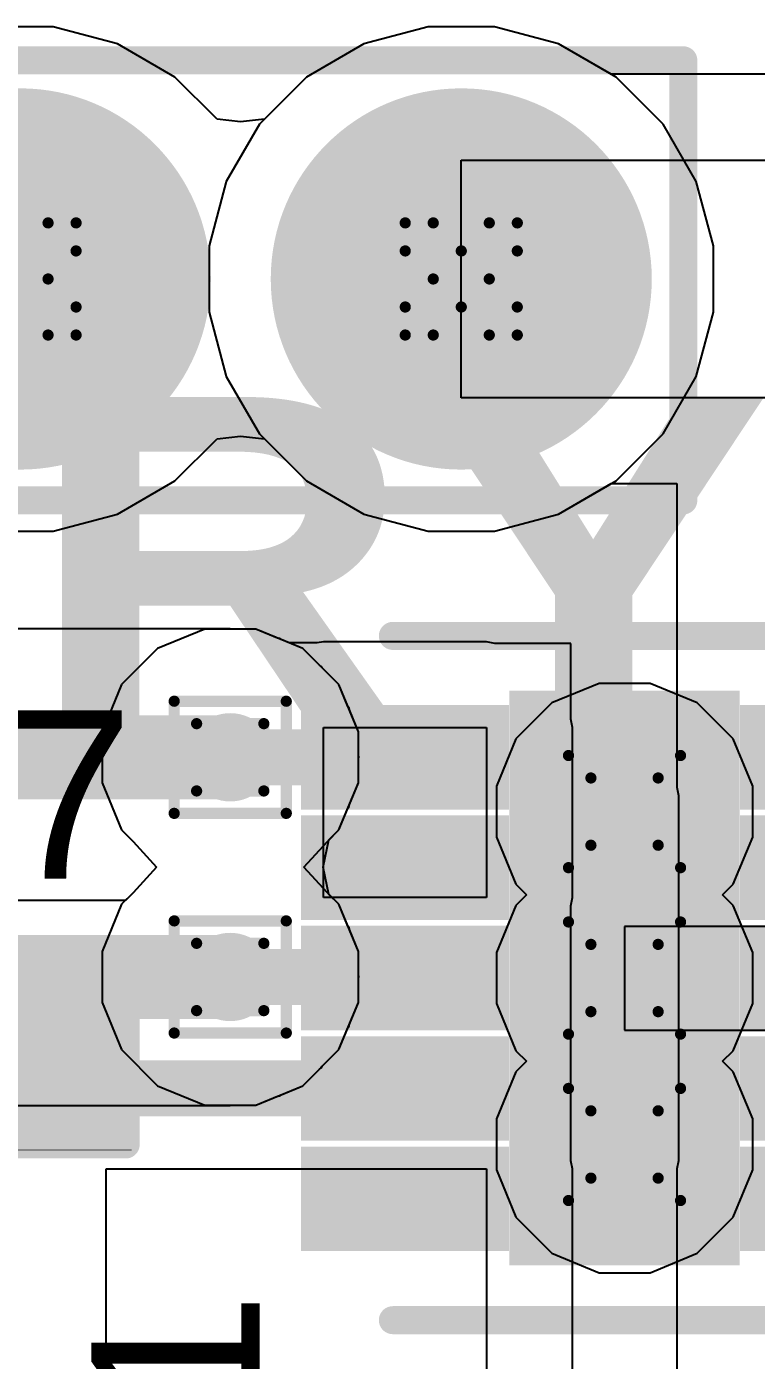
# Model space of a CAD drawing. Header units: inches. Extents: x -18 to 5357, y -8 to 5291.
# Drawn here: x 5.59 to 8.9, y 40.11 to 46.15 of the extents above; entities that cross this region are included whole.
import ezdxf

# ---------------------------------------------------------------- set-up
doc = ezdxf.new("R2010")
doc.units = ezdxf.units.IN
for name, color, linetype in [('Bottom Layer', 5, 'Continuous'), ('Bottom Solder', 6, 'Continuous'), ('Drill Drawing', 1, 'Continuous'), ('Ground', 16, 'Continuous'), ('Multi-Layer', 9, 'Continuous'), ('Pad Holes', 156, 'Continuous'), ('Power', 76, 'Continuous'), ('Top Layer', 1, 'Continuous'), ('Top Overlay', 2, 'Continuous'), ('Top Paste', 8, 'Continuous'), ('Top Solder', 216, 'Continuous'), ('Via Holes', 16, 'Continuous')]:
    doc.layers.add(name, color=color, linetype=linetype)
doc.styles.add('Arial', font='', dxfattribs={"height": 0.2})
doc.styles.add('Arial Black_Bold', font='', dxfattribs={"height": 0.2})
doc.styles.get('Arial').set_extended_font_data('Arial')
doc.styles.get('Arial Black_Bold').set_extended_font_data('Arial Black', bold=True)

# ---------------------------------------------------------------- blocks, each defined once
blk = doc.blocks.new('MF51B_103F3435_7')
at = {"layer": 'Bottom Layer'}
h = blk.add_hatch(color=5, dxfattribs=at)
edge = h.paths.add_edge_path()
edge.add_arc((-1, 0), 0.762, 0, 360)
h = blk.add_hatch(color=5, dxfattribs=at)
edge = h.paths.add_edge_path()
edge.add_arc((1, 0), 0.762, 0, 360)
at = {"layer": 'Bottom Solder'}
h = blk.add_hatch(color=6, dxfattribs=at)
edge = h.paths.add_edge_path()
edge.add_arc((-1, 0), 0.8636, 0, 360)
h = blk.add_hatch(color=6, dxfattribs=at)
edge = h.paths.add_edge_path()
edge.add_arc((1, 0), 0.8636, 0, 360)
at = {"layer": 'Ground'}
h = blk.add_hatch(color=16, dxfattribs=at)
edge = h.paths.add_edge_path()
edge.add_arc((-1, 0), 0.762, 0, 360)
h = blk.add_hatch(color=16, dxfattribs=at)
edge = h.paths.add_edge_path()
edge.add_arc((1, 0), 0.762, 0, 360)
at = {"layer": 'Multi-Layer'}
h = blk.add_hatch(color=9, dxfattribs=at)
edge = h.paths.add_edge_path()
edge.add_arc((-1, 0), 0.762, 0, 360)
h = blk.add_hatch(color=9, dxfattribs=at)
edge = h.paths.add_edge_path()
edge.add_arc((1, 0), 0.762, 0, 360)
at = {"layer": 'Pad Holes'}
h = blk.add_hatch(color=7, dxfattribs=at)
edge = h.paths.add_edge_path()
edge.add_arc((-1, 0), 0.45, 0, 360)
h = blk.add_hatch(color=7, dxfattribs=at)
edge = h.paths.add_edge_path()
edge.add_arc((1, 0), 0.45, 0, 360)
at = {"layer": 'Power'}
h = blk.add_hatch(color=76, dxfattribs=at)
edge = h.paths.add_edge_path()
edge.add_arc((-1, 0), 0.762, 0, 360)
h = blk.add_hatch(color=76, dxfattribs=at)
edge = h.paths.add_edge_path()
edge.add_arc((1, 0), 0.762, 0, 360)
at = {"layer": 'Top Layer'}
h = blk.add_hatch(color=1, dxfattribs=at)
edge = h.paths.add_edge_path()
edge.add_arc((-1, 0), 0.762, 0, 360)
h = blk.add_hatch(color=1, dxfattribs=at)
edge = h.paths.add_edge_path()
edge.add_arc((1, 0), 0.762, 0, 360)
at = {"layer": 'Top Solder'}
h = blk.add_hatch(color=216, dxfattribs=at)
edge = h.paths.add_edge_path()
edge.add_arc((-1, 0), 0.8636, 0, 360)
h = blk.add_hatch(color=216, dxfattribs=at)
edge = h.paths.add_edge_path()
edge.add_arc((1, 0), 0.8636, 0, 360)
at = {"layer": 'Top Overlay'}
for points in [[(-2.0193, -1.0033, 0.127, 0.127, 0), (-2.0193, 0.9906, 0.127, 0.127, 0)], [(-2.0193, 0.9906, 0.127, 0.127, 0), (2.0066, 0.9906, 0.127, 0.127, 0)], [(2.0066, -1.0033, 0.127, 0.127, 0), (2.0066, 0.9906, 0.127, 0.127, 0)], [(-2.0193, -1.0033, 0.127, 0.127, 0), (2.0066, -1.0033, 0.127, 0.127, 0)]]:
    blk.add_lwpolyline(points, format="xyseb", dxfattribs=at)
for points in [[(-2.0511, 0.9906, 0.0635, 0.0635, 1), (-1.9875, 0.9906, 0.0635, 0.0635, 1)], [(-2.0511, 0.9906, 0.0635, 0.0635, 1), (-1.9875, 0.9906, 0.0635, 0.0635, 1)], [(1.9748, 0.9906, 0.0635, 0.0635, 1), (2.0383, 0.9906, 0.0635, 0.0635, 1)], [(1.9748, 0.9906, 0.0635, 0.0635, 1), (2.0383, 0.9906, 0.0635, 0.0635, 1)], [(-2.0511, -1.0033, 0.0635, 0.0635, 1), (-1.9875, -1.0033, 0.0635, 0.0635, 1)], [(-2.0511, -1.0033, 0.0635, 0.0635, 1), (-1.9875, -1.0033, 0.0635, 0.0635, 1)], [(1.9748, -1.0033, 0.0635, 0.0635, 1), (2.0383, -1.0033, 0.0635, 0.0635, 1)], [(1.9748, -1.0033, 0.0635, 0.0635, 1), (2.0383, -1.0033, 0.0635, 0.0635, 1)]]:
    blk.add_lwpolyline(points, format="xyseb", close=True, dxfattribs=at)
blk = doc.blocks.new('10_WSON__3_2__22')
at = {"layer": 'Top Layer'}
for points in [[(-0.42, 1.2), (0.42, 1.2), (0.42, -1.2), (-0.42, -1.2)], [(-1.365, 1.135), (-0.625, 1.135), (-0.625, 0.865), (-1.365, 0.865)], [(0.625, 1.135), (1.365, 1.135), (1.365, 0.865), (0.625, 0.865)], [(-1.365, 0.635), (-0.625, 0.635), (-0.625, 0.365), (-1.365, 0.365)], [(0.625, 0.635), (1.365, 0.635), (1.365, 0.365), (0.625, 0.365)], [(-1.365, 0.135), (-0.625, 0.135), (-0.625, -0.135), (-1.365, -0.135)], [(0.625, 0.135), (1.365, 0.135), (1.365, -0.135), (0.625, -0.135)], [(-1.365, -0.365), (-0.625, -0.365), (-0.625, -0.635), (-1.365, -0.635)], [(0.625, -0.365), (1.365, -0.365), (1.365, -0.635), (0.625, -0.635)], [(-1.365, -0.865), (-0.625, -0.865), (-0.625, -1.135), (-1.365, -1.135)], [(0.625, -0.865), (1.365, -0.865), (1.365, -1.135), (0.625, -1.135)]]:
    blk.add_hatch(color=1, dxfattribs=at).paths.add_polyline_path(points)
at = {"layer": 'Top Paste'}
for points in [[(-0.42, 1.2), (0.42, 1.2), (0.42, -1.2), (-0.42, -1.2)], [(-1.365, 1.135), (-0.625, 1.135), (-0.625, 0.865), (-1.365, 0.865)], [(0.625, 1.135), (1.365, 1.135), (1.365, 0.865), (0.625, 0.865)], [(-1.365, 0.635), (-0.625, 0.635), (-0.625, 0.365), (-1.365, 0.365)], [(0.625, 0.635), (1.365, 0.635), (1.365, 0.365), (0.625, 0.365)], [(-1.365, 0.135), (-0.625, 0.135), (-0.625, -0.135), (-1.365, -0.135)], [(0.625, 0.135), (1.365, 0.135), (1.365, -0.135), (0.625, -0.135)], [(-1.365, -0.365), (-0.625, -0.365), (-0.625, -0.635), (-1.365, -0.635)], [(0.625, -0.365), (1.365, -0.365), (1.365, -0.635), (0.625, -0.635)], [(-1.365, -0.865), (-0.625, -0.865), (-0.625, -1.135), (-1.365, -1.135)], [(0.625, -0.865), (1.365, -0.865), (1.365, -1.135), (0.625, -1.135)]]:
    blk.add_hatch(color=8, dxfattribs=at).paths.add_polyline_path(points)
at = {"layer": 'Top Solder'}
for points in [[(-0.5216, 1.3016), (0.5216, 1.3016), (0.5216, -1.3016), (-0.5216, -1.3016)], [(-1.4666, 1.2366), (-0.5234, 1.2366), (-0.5234, 0.7634), (-1.4666, 0.7634)], [(0.5234, 1.2366), (1.4666, 1.2366), (1.4666, 0.7634), (0.5234, 0.7634)], [(-1.4666, 0.7366), (-0.5234, 0.7366), (-0.5234, 0.2634), (-1.4666, 0.2634)], [(0.5234, 0.7366), (1.4666, 0.7366), (1.4666, 0.2634), (0.5234, 0.2634)], [(-1.4666, 0.2366), (-0.5234, 0.2366), (-0.5234, -0.2366), (-1.4666, -0.2366)], [(0.5234, 0.2366), (1.4666, 0.2366), (1.4666, -0.2366), (0.5234, -0.2366)], [(-1.4666, -0.2634), (-0.5234, -0.2634), (-0.5234, -0.7366), (-1.4666, -0.7366)], [(0.5234, -0.2634), (1.4666, -0.2634), (1.4666, -0.7366), (0.5234, -0.7366)], [(-1.4666, -0.7634), (-0.5234, -0.7634), (-0.5234, -1.2366), (-1.4666, -1.2366)], [(0.5234, -0.7634), (1.4666, -0.7634), (1.4666, -1.2366), (0.5234, -1.2366)]]:
    blk.add_hatch(color=216, dxfattribs=at).paths.add_polyline_path(points)
at = {"layer": 'Top Overlay'}
for points in [[(1.05, 1.55, 0.127, 0.127, 0), (-1.05, 1.55, 0.127, 0.127, 0)], [(-1.6764, 1.1176, 0.127, 0.127, 0), (-1.6764, 0.8636, 0.127, 0.127, 0)], [(-1.5494, 0.9906, 0.127, 0.127, 0), (-1.6764, 1.1176, 0.127, 0.127, 0)], [(-1.5494, 0.9906, 0.127, 0.127, 0), (-1.6764, 0.8636, 0.127, 0.127, 0)], [(1.05, -1.55, 0.127, 0.127, 0), (-1.05, -1.55, 0.127, 0.127, 0)]]:
    blk.add_lwpolyline(points, format="xyseb", dxfattribs=at)
for points in [[(-1.0818, 1.55, 0.0635, 0.0635, 1), (-1.0183, 1.55, 0.0635, 0.0635, 1)], [(1.0183, 1.55, 0.0635, 0.0635, 1), (1.0818, 1.55, 0.0635, 0.0635, 1)], [(-1.7082, 1.1176, 0.0635, 0.0635, 1), (-1.6446, 1.1176, 0.0635, 0.0635, 1)], [(-1.7082, 1.1176, 0.0635, 0.0635, 1), (-1.6446, 1.1176, 0.0635, 0.0635, 1)], [(-1.5812, 0.9906, 0.0635, 0.0635, 1), (-1.5176, 0.9906, 0.0635, 0.0635, 1)], [(-1.5812, 0.9906, 0.0635, 0.0635, 1), (-1.5176, 0.9906, 0.0635, 0.0635, 1)], [(-1.7082, 0.8636, 0.0635, 0.0635, 1), (-1.6446, 0.8636, 0.0635, 0.0635, 1)], [(-1.7082, 0.8636, 0.0635, 0.0635, 1), (-1.6446, 0.8636, 0.0635, 0.0635, 1)], [(-1.0818, -1.55, 0.0635, 0.0635, 1), (-1.0183, -1.55, 0.0635, 0.0635, 1)], [(1.0183, -1.55, 0.0635, 0.0635, 1), (1.0818, -1.55, 0.0635, 0.0635, 1)]]:
    blk.add_lwpolyline(points, format="xyseb", close=True, dxfattribs=at)
blk = doc.blocks.new('R___0402_66')
at = {"layer": 'Top Layer'}
for points in [[(-0.6985, -0.3175), (-0.6985, 0.3175), (-0.2413, 0.3175), (-0.2413, -0.3175)], [(0.2413, -0.3175), (0.2413, 0.3175), (0.6985, 0.3175), (0.6985, -0.3175)]]:
    blk.add_hatch(color=1, dxfattribs=at).paths.add_polyline_path(points)
at = {"layer": 'Top Paste'}
for points in [[(-0.6985, -0.3175), (-0.6985, 0.3175), (-0.2413, 0.3175), (-0.2413, -0.3175)], [(0.2413, -0.3175), (0.2413, 0.3175), (0.6985, 0.3175), (0.6985, -0.3175)]]:
    blk.add_hatch(color=8, dxfattribs=at).paths.add_polyline_path(points)
at = {"layer": 'Top Solder'}
for points in [[(-0.7535, -0.3725), (-0.7535, 0.3725), (-0.1863, 0.3725), (-0.1863, -0.3725)], [(0.1863, -0.3725), (0.1863, 0.3725), (0.7535, 0.3725), (0.7535, -0.3725)]]:
    blk.add_hatch(color=216, dxfattribs=at).paths.add_polyline_path(points)
at = {"layer": 'Top Overlay'}
for points in [[(-0.7874, 0.4064, 0.127, 0.127, 0), (0.7874, 0.4064, 0.127, 0.127, 0)], [(-0.7874, -0.4064, 0.127, 0.127, 0), (-0.7874, 0.4064, 0.127, 0.127, 0)], [(0.7874, -0.4064, 0.127, 0.127, 0), (0.7874, 0.4064, 0.127, 0.127, 0)], [(-0.7874, -0.4064, 0.127, 0.127, 0), (0.7874, -0.4064, 0.127, 0.127, 0)], [(-0.8128, -0.4318, 0.00323, 0.00323, 0), (0.8128, -0.4318, 0.00323, 0.00323, 0)]]:
    blk.add_lwpolyline(points, format="xyseb", dxfattribs=at)
for points in [[(-0.8191, 0.4064, 0.0635, 0.0635, 1), (-0.7556, 0.4064, 0.0635, 0.0635, 1)], [(-0.8191, 0.4064, 0.0635, 0.0635, 1), (-0.7556, 0.4064, 0.0635, 0.0635, 1)], [(0.7557, 0.4064, 0.0635, 0.0635, 1), (0.8192, 0.4064, 0.0635, 0.0635, 1)], [(0.7557, 0.4064, 0.0635, 0.0635, 1), (0.8192, 0.4064, 0.0635, 0.0635, 1)], [(-0.8191, -0.4064, 0.0635, 0.0635, 1), (-0.7556, -0.4064, 0.0635, 0.0635, 1)], [(-0.8191, -0.4064, 0.0635, 0.0635, 1), (-0.7556, -0.4064, 0.0635, 0.0635, 1)], [(0.7557, -0.4064, 0.0635, 0.0635, 1), (0.8192, -0.4064, 0.0635, 0.0635, 1)], [(0.7557, -0.4064, 0.0635, 0.0635, 1), (0.8192, -0.4064, 0.0635, 0.0635, 1)], [(-0.8136, -0.4318, 0.00161, 0.00161, 1), (-0.812, -0.4318, 0.00161, 0.00161, 1)], [(0.812, -0.4318, 0.00161, 0.00161, 1), (0.8136, -0.4318, 0.00161, 0.00161, 1)]]:
    blk.add_lwpolyline(points, format="xyseb", close=True, dxfattribs=at)

msp = doc.modelspace()

# ---------------------------------------------------------------- hatches: boundary and pattern name
at = {"layer": 'Bottom Layer'}
h = msp.add_hatch(color=5, dxfattribs=at)
edge = h.paths.add_edge_path()
edge.add_arc((6.5157, 42.8424), 0.2, 0, 360)
h = msp.add_hatch(color=5, dxfattribs=at)
edge = h.paths.add_edge_path()
edge.add_arc((8.3031, 42.5964), 0.2, 0, 360)
h = msp.add_hatch(color=5, dxfattribs=at)
edge = h.paths.add_edge_path()
edge.add_arc((6.5157, 41.8472), 0.2, 0, 360)
h = msp.add_hatch(color=5, dxfattribs=at)
edge = h.paths.add_edge_path()
edge.add_arc((8.3031, 41.8424), 0.2, 0, 360)
h = msp.add_hatch(color=5, dxfattribs=at)
edge = h.paths.add_edge_path()
edge.add_arc((8.3031, 41.0884), 0.2, 0, 360)
at = {"layer": 'Ground'}
h = msp.add_hatch(color=16, dxfattribs=at)
edge = h.paths.add_edge_path()
edge.add_arc((6.5157, 42.8424), 0.2, 0, 360)
h = msp.add_hatch(color=16, dxfattribs=at)
edge = h.paths.add_edge_path()
edge.add_arc((8.3031, 42.5964), 0.2, 0, 360)
h = msp.add_hatch(color=16, dxfattribs=at)
edge = h.paths.add_edge_path()
edge.add_arc((6.5157, 41.8472), 0.2, 0, 360)
h = msp.add_hatch(color=16, dxfattribs=at)
edge = h.paths.add_edge_path()
edge.add_arc((8.3031, 41.8424), 0.2, 0, 360)
h = msp.add_hatch(color=16, dxfattribs=at)
edge = h.paths.add_edge_path()
edge.add_arc((8.3031, 41.0884), 0.2, 0, 360)
at = {"layer": 'Power'}
h = msp.add_hatch(color=76, dxfattribs=at)
edge = h.paths.add_edge_path()
edge.add_arc((6.5157, 42.8424), 0.2, 0, 360)
h = msp.add_hatch(color=76, dxfattribs=at)
edge = h.paths.add_edge_path()
edge.add_arc((8.3031, 42.5964), 0.2, 0, 360)
h = msp.add_hatch(color=76, dxfattribs=at)
edge = h.paths.add_edge_path()
edge.add_arc((6.5157, 41.8472), 0.2, 0, 360)
h = msp.add_hatch(color=76, dxfattribs=at)
edge = h.paths.add_edge_path()
edge.add_arc((8.3031, 41.8424), 0.2, 0, 360)
h = msp.add_hatch(color=76, dxfattribs=at)
edge = h.paths.add_edge_path()
edge.add_arc((8.3031, 41.0884), 0.2, 0, 360)
at = {"layer": 'Top Layer'}
h = msp.add_hatch(color=1, dxfattribs=at)
edge = h.paths.add_edge_path()
edge.add_arc((6.5157, 42.8424), 0.2, 0, 360)
h = msp.add_hatch(color=1, dxfattribs=at)
edge = h.paths.add_edge_path()
edge.add_arc((8.3031, 42.5964), 0.2, 0, 360)
h = msp.add_hatch(color=1, dxfattribs=at)
edge = h.paths.add_edge_path()
edge.add_arc((6.5157, 41.8472), 0.2, 0, 360)
h = msp.add_hatch(color=1, dxfattribs=at)
edge = h.paths.add_edge_path()
edge.add_arc((8.3031, 41.8424), 0.2, 0, 360)
h = msp.add_hatch(color=1, dxfattribs=at)
edge = h.paths.add_edge_path()
edge.add_arc((8.3031, 41.0884), 0.2, 0, 360)
at = {"layer": 'Via Holes'}
h = msp.add_hatch(color=7, dxfattribs=at)
edge = h.paths.add_edge_path()
edge.add_arc((6.5157, 42.8424), 0.1, 0, 360)
h = msp.add_hatch(color=7, dxfattribs=at)
edge = h.paths.add_edge_path()
edge.add_arc((8.3031, 42.5964), 0.1, 0, 360)
h = msp.add_hatch(color=7, dxfattribs=at)
edge = h.paths.add_edge_path()
edge.add_arc((6.5157, 41.8472), 0.1, 0, 360)
h = msp.add_hatch(color=7, dxfattribs=at)
edge = h.paths.add_edge_path()
edge.add_arc((8.3031, 41.8424), 0.1, 0, 360)
h = msp.add_hatch(color=7, dxfattribs=at)
edge = h.paths.add_edge_path()
edge.add_arc((8.3031, 41.0884), 0.1, 0, 360)

# ---------------------------------------------------------------- linework, layer by layer
at = {"layer": 'Bottom Layer'}
for p, q in [((7.4126, 46.1524), (7.1219, 46.0745)), ((7.7135, 46.1524), (7.4126, 46.1524)), ((8.0042, 46.0745), (7.7135, 46.1524)), ((7.1219, 46.0745), (6.8612, 45.924)), ((8.2649, 45.924), (8.0042, 46.0745)), ((6.8612, 45.924), (6.6484, 45.7112)), ((8.4777, 45.7112), (8.2649, 45.924)), ((6.6484, 45.7112), (6.4979, 45.4506)), ((8.6281, 45.4506), (8.4777, 45.7112)), ((6.4979, 45.4506), (6.42, 45.1599)), ((8.706, 45.1599), (8.6281, 45.4506)), ((6.42, 45.1599), (6.42, 44.8589)), ((8.706, 44.8589), (8.706, 45.1599)), ((6.42, 44.8589), (6.4979, 44.5682)), ((8.6281, 44.5682), (8.706, 44.8589)), ((6.4979, 44.5682), (6.6484, 44.3076)), ((8.4777, 44.3076), (8.6281, 44.5682)), ((6.6484, 44.3076), (6.8612, 44.0948)), ((8.2649, 44.0948), (8.4777, 44.3076)), ((6.8612, 44.0948), (7.1219, 43.9443)), ((8.0042, 43.9443), (8.2649, 44.0948)), ((7.1219, 43.9443), (7.4126, 43.8664)), ((7.7135, 43.8664), (8.0042, 43.9443)), ((7.4126, 43.8664), (7.7135, 43.8664)), ((6.5157, 43.4251), (1.4639, 43.4251)), ((6.5242, 43.4234), (6.5157, 43.4251)), ((6.6313, 43.4234), (6.5242, 43.4234)), ((6.7302, 43.3824), (6.6313, 43.4234)), ((6.7387, 43.3807), (6.7302, 43.3824)), ((6.7459, 43.3759), (6.7387, 43.3807)), ((6.8448, 43.3349), (6.7459, 43.3759)), ((6.9205, 43.2592), (6.8448, 43.3349)), ((6.9277, 43.2544), (6.9205, 43.2592)), ((6.9326, 43.2472), (6.9277, 43.2544)), ((7.0083, 43.1715), (6.9326, 43.2472)), ((7.0492, 43.0726), (7.0083, 43.1715)), ((7.0541, 43.0654), (7.0492, 43.0726)), ((7.0557, 43.0568), (7.0541, 43.0654)), ((7.0967, 42.958), (7.0557, 43.0568)), ((7.0967, 42.8509), (7.0967, 42.958)), ((7.0984, 42.8424), (7.0967, 42.8509)), ((7.0967, 42.8339), (7.0984, 42.8424)), ((7.0967, 42.7268), (7.0967, 42.8339)), ((7.0557, 42.6279), (7.0967, 42.7268)), ((7.0083, 42.5133), (7.0492, 42.6122)), ((7.0492, 42.6122), (7.0541, 42.6194)), ((7.0541, 42.6194), (7.0557, 42.6279)), ((6.9634, 42.4684), (7.0083, 42.5133)), ((6.9365, 42.3448), (6.9634, 42.4684)), ((6.9634, 42.2212), (6.9365, 42.3448)), ((7.0083, 42.1763), (6.9634, 42.2212)), ((7.0492, 42.0774), (7.0083, 42.1763)), ((7.0541, 42.0702), (7.0492, 42.0774)), ((7.0557, 42.0616), (7.0541, 42.0702)), ((7.0967, 41.9628), (7.0557, 42.0616)), ((7.0967, 41.8557), (7.0967, 41.9628)), ((7.0984, 41.8472), (7.0967, 41.8557)), ((7.0967, 41.8387), (7.0984, 41.8472)), ((7.0967, 41.7316), (7.0967, 41.8387)), ((7.0557, 41.6327), (7.0967, 41.7316)), ((7.0541, 41.6242), (7.0557, 41.6327)), ((7.0083, 41.5181), (7.0492, 41.617)), ((7.0492, 41.617), (7.0541, 41.6242)), ((6.9326, 41.4424), (7.0083, 41.5181)), ((6.8448, 41.3546), (6.9205, 41.4303)), ((6.9205, 41.4303), (6.9277, 41.4352)), ((6.9277, 41.4352), (6.9326, 41.4424)), ((6.7459, 41.3137), (6.8448, 41.3546)), ((6.5157, 41.2645), (6.5242, 41.2662)), ((6.5242, 41.2662), (6.6313, 41.2662)), ((6.6313, 41.2662), (6.7302, 41.3071)), ((6.7302, 41.3071), (6.7387, 41.3088)), ((6.7387, 41.3088), (6.7459, 41.3137)), ((0.6036, 41.2645), (6.5157, 41.2645))]:
    msp.add_line(p, q, dxfattribs=at)
for points in [[(1.3374, 42.8424, 0.381, 0.381, 0), (6.5157, 42.8424, 0.381, 0.381, 0)], [(0.6036, 41.8472, 0.381, 0.381, 0), (6.5157, 41.8472, 0.381, 0.381, 0)]]:
    msp.add_lwpolyline(points, format="xyseb", dxfattribs=at)
for points in [[(6.4205, 42.8424, 0.1905, 0.1905, 1), (6.611, 42.8424, 0.1905, 0.1905, 1)], [(6.4205, 41.8472, 0.1905, 0.1905, 1), (6.611, 41.8472, 0.1905, 0.1905, 1)]]:
    msp.add_lwpolyline(points, format="xyseb", close=True, dxfattribs=at)
at = {"layer": 'Drill Drawing'}
for points in [[(5.563, 45.1364, 0.0508, 0.0508, 0), (5.69, 45.2634, 0.0508, 0.0508, 0)], [(5.69, 45.2634, 0.0508, 0.0508, 0), (5.817, 45.2634, 0.0508, 0.0508, 0)], [(5.817, 45.1364, 0.0508, 0.0508, 0), (5.817, 45.2634, 0.0508, 0.0508, 0)], [(7.309, 45.1364, 0.0508, 0.0508, 0), (7.309, 45.2634, 0.0508, 0.0508, 0)], [(7.309, 45.2634, 0.0508, 0.0508, 0), (7.436, 45.2634, 0.0508, 0.0508, 0)], [(7.436, 45.2634, 0.0508, 0.0508, 0), (7.563, 45.1364, 0.0508, 0.0508, 0)], [(7.563, 45.1364, 0.0508, 0.0508, 0), (7.69, 45.2634, 0.0508, 0.0508, 0)], [(7.69, 45.2634, 0.0508, 0.0508, 0), (7.817, 45.2634, 0.0508, 0.0508, 0)], [(7.817, 45.1364, 0.0508, 0.0508, 0), (7.817, 45.2634, 0.0508, 0.0508, 0)], [(5.69, 45.0094, 0.0508, 0.0508, 0), (5.817, 45.1364, 0.0508, 0.0508, 0)], [(7.309, 45.1364, 0.0508, 0.0508, 0), (7.436, 45.0094, 0.0508, 0.0508, 0)], [(7.69, 45.0094, 0.0508, 0.0508, 0), (7.817, 45.1364, 0.0508, 0.0508, 0)], [(5.69, 45.0094, 0.0508, 0.0508, 0), (5.817, 44.8824, 0.0508, 0.0508, 0)], [(7.309, 44.8824, 0.0508, 0.0508, 0), (7.436, 45.0094, 0.0508, 0.0508, 0)], [(7.69, 45.0094, 0.0508, 0.0508, 0), (7.817, 44.8824, 0.0508, 0.0508, 0)], [(5.563, 44.8824, 0.0508, 0.0508, 0), (5.69, 44.7554, 0.0508, 0.0508, 0)], [(5.817, 44.7554, 0.0508, 0.0508, 0), (5.817, 44.8824, 0.0508, 0.0508, 0)], [(7.309, 44.7554, 0.0508, 0.0508, 0), (7.309, 44.8824, 0.0508, 0.0508, 0)], [(7.436, 44.7554, 0.0508, 0.0508, 0), (7.563, 44.8824, 0.0508, 0.0508, 0)], [(7.563, 44.8824, 0.0508, 0.0508, 0), (7.69, 44.7554, 0.0508, 0.0508, 0)], [(7.817, 44.7554, 0.0508, 0.0508, 0), (7.817, 44.8824, 0.0508, 0.0508, 0)], [(5.69, 44.7554, 0.0508, 0.0508, 0), (5.817, 44.7554, 0.0508, 0.0508, 0)], [(7.309, 44.7554, 0.0508, 0.0508, 0), (7.436, 44.7554, 0.0508, 0.0508, 0)], [(7.69, 44.7554, 0.0508, 0.0508, 0), (7.817, 44.7554, 0.0508, 0.0508, 0)], [(6.2617, 43.0964, 0.0508, 0.0508, 0), (6.7697, 43.0964, 0.0508, 0.0508, 0)], [(6.2617, 42.5884, 0.0508, 0.0508, 0), (6.2617, 43.0964, 0.0508, 0.0508, 0)], [(6.7697, 42.5884, 0.0508, 0.0508, 0), (6.7697, 43.0964, 0.0508, 0.0508, 0)], [(6.3633, 42.9948, 0.0508, 0.0508, 0), (6.6681, 42.9948, 0.0508, 0.0508, 0)], [(6.3633, 42.69, 0.0508, 0.0508, 0), (6.3633, 42.9948, 0.0508, 0.0508, 0)], [(6.6681, 42.69, 0.0508, 0.0508, 0), (6.6681, 42.9948, 0.0508, 0.0508, 0)], [(8.0491, 42.8504, 0.0508, 0.0508, 0), (8.5571, 42.8504, 0.0508, 0.0508, 0)], [(8.0491, 42.3424, 0.0508, 0.0508, 0), (8.0491, 42.8504, 0.0508, 0.0508, 0)], [(8.5571, 42.3424, 0.0508, 0.0508, 0), (8.5571, 42.8504, 0.0508, 0.0508, 0)], [(8.1507, 42.7488, 0.0508, 0.0508, 0), (8.4555, 42.7488, 0.0508, 0.0508, 0)], [(8.1507, 42.444, 0.0508, 0.0508, 0), (8.1507, 42.7488, 0.0508, 0.0508, 0)], [(8.4555, 42.444, 0.0508, 0.0508, 0), (8.4555, 42.7488, 0.0508, 0.0508, 0)], [(6.3633, 42.69, 0.0508, 0.0508, 0), (6.6681, 42.69, 0.0508, 0.0508, 0)], [(6.2617, 42.5884, 0.0508, 0.0508, 0), (6.7697, 42.5884, 0.0508, 0.0508, 0)], [(8.1507, 42.444, 0.0508, 0.0508, 0), (8.4555, 42.444, 0.0508, 0.0508, 0)], [(8.0491, 42.3424, 0.0508, 0.0508, 0), (8.5571, 42.3424, 0.0508, 0.0508, 0)], [(6.2617, 42.1012, 0.0508, 0.0508, 0), (6.7697, 42.1012, 0.0508, 0.0508, 0)], [(6.2617, 41.5932, 0.0508, 0.0508, 0), (6.2617, 42.1012, 0.0508, 0.0508, 0)], [(6.7697, 41.5932, 0.0508, 0.0508, 0), (6.7697, 42.1012, 0.0508, 0.0508, 0)], [(8.0491, 42.0964, 0.0508, 0.0508, 0), (8.5571, 42.0964, 0.0508, 0.0508, 0)], [(8.0491, 41.5884, 0.0508, 0.0508, 0), (8.0491, 42.0964, 0.0508, 0.0508, 0)], [(8.5571, 41.5884, 0.0508, 0.0508, 0), (8.5571, 42.0964, 0.0508, 0.0508, 0)], [(6.3633, 41.9996, 0.0508, 0.0508, 0), (6.6681, 41.9996, 0.0508, 0.0508, 0)], [(6.3633, 41.6948, 0.0508, 0.0508, 0), (6.3633, 41.9996, 0.0508, 0.0508, 0)], [(6.6681, 41.6948, 0.0508, 0.0508, 0), (6.6681, 41.9996, 0.0508, 0.0508, 0)], [(8.1507, 41.9948, 0.0508, 0.0508, 0), (8.4555, 41.9948, 0.0508, 0.0508, 0)], [(8.1507, 41.69, 0.0508, 0.0508, 0), (8.1507, 41.9948, 0.0508, 0.0508, 0)], [(8.4555, 41.69, 0.0508, 0.0508, 0), (8.4555, 41.9948, 0.0508, 0.0508, 0)], [(6.3633, 41.6948, 0.0508, 0.0508, 0), (6.6681, 41.6948, 0.0508, 0.0508, 0)], [(8.1507, 41.69, 0.0508, 0.0508, 0), (8.4555, 41.69, 0.0508, 0.0508, 0)], [(6.2617, 41.5932, 0.0508, 0.0508, 0), (6.7697, 41.5932, 0.0508, 0.0508, 0)], [(8.0491, 41.5884, 0.0508, 0.0508, 0), (8.5571, 41.5884, 0.0508, 0.0508, 0)], [(8.0491, 41.3424, 0.0508, 0.0508, 0), (8.5571, 41.3424, 0.0508, 0.0508, 0)], [(8.0491, 40.8344, 0.0508, 0.0508, 0), (8.0491, 41.3424, 0.0508, 0.0508, 0)], [(8.5571, 40.8344, 0.0508, 0.0508, 0), (8.5571, 41.3424, 0.0508, 0.0508, 0)], [(8.1507, 41.2408, 0.0508, 0.0508, 0), (8.4555, 41.2408, 0.0508, 0.0508, 0)], [(8.1507, 40.936, 0.0508, 0.0508, 0), (8.1507, 41.2408, 0.0508, 0.0508, 0)], [(8.4555, 40.936, 0.0508, 0.0508, 0), (8.4555, 41.2408, 0.0508, 0.0508, 0)], [(8.1507, 40.936, 0.0508, 0.0508, 0), (8.4555, 40.936, 0.0508, 0.0508, 0)], [(8.0491, 40.8344, 0.0508, 0.0508, 0), (8.5571, 40.8344, 0.0508, 0.0508, 0)]]:
    msp.add_lwpolyline(points, format="xyseb", dxfattribs=at)
for points in [[(5.6773, 45.2634, 0.0254, 0.0254, 1), (5.7027, 45.2634, 0.0254, 0.0254, 1)], [(5.6773, 45.2634, 0.0254, 0.0254, 1), (5.7027, 45.2634, 0.0254, 0.0254, 1)], [(5.8043, 45.2634, 0.0254, 0.0254, 1), (5.8297, 45.2634, 0.0254, 0.0254, 1)], [(5.8043, 45.2634, 0.0254, 0.0254, 1), (5.8297, 45.2634, 0.0254, 0.0254, 1)], [(7.2963, 45.2634, 0.0254, 0.0254, 1), (7.3217, 45.2634, 0.0254, 0.0254, 1)], [(7.2963, 45.2634, 0.0254, 0.0254, 1), (7.3217, 45.2634, 0.0254, 0.0254, 1)], [(7.4233, 45.2634, 0.0254, 0.0254, 1), (7.4487, 45.2634, 0.0254, 0.0254, 1)], [(7.4233, 45.2634, 0.0254, 0.0254, 1), (7.4487, 45.2634, 0.0254, 0.0254, 1)], [(7.6773, 45.2634, 0.0254, 0.0254, 1), (7.7027, 45.2634, 0.0254, 0.0254, 1)], [(7.6773, 45.2634, 0.0254, 0.0254, 1), (7.7027, 45.2634, 0.0254, 0.0254, 1)], [(7.8043, 45.2634, 0.0254, 0.0254, 1), (7.8297, 45.2634, 0.0254, 0.0254, 1)], [(7.8043, 45.2634, 0.0254, 0.0254, 1), (7.8297, 45.2634, 0.0254, 0.0254, 1)], [(5.8043, 45.1364, 0.0254, 0.0254, 1), (5.8297, 45.1364, 0.0254, 0.0254, 1)], [(5.8043, 45.1364, 0.0254, 0.0254, 1), (5.8297, 45.1364, 0.0254, 0.0254, 1)], [(7.2963, 45.1364, 0.0254, 0.0254, 1), (7.3217, 45.1364, 0.0254, 0.0254, 1)], [(7.2963, 45.1364, 0.0254, 0.0254, 1), (7.3217, 45.1364, 0.0254, 0.0254, 1)], [(7.5503, 45.1364, 0.0254, 0.0254, 1), (7.5757, 45.1364, 0.0254, 0.0254, 1)], [(7.5503, 45.1364, 0.0254, 0.0254, 1), (7.5757, 45.1364, 0.0254, 0.0254, 1)], [(7.8043, 45.1364, 0.0254, 0.0254, 1), (7.8297, 45.1364, 0.0254, 0.0254, 1)], [(7.8043, 45.1364, 0.0254, 0.0254, 1), (7.8297, 45.1364, 0.0254, 0.0254, 1)], [(5.6773, 45.0094, 0.0254, 0.0254, 1), (5.7027, 45.0094, 0.0254, 0.0254, 1)], [(5.6773, 45.0094, 0.0254, 0.0254, 1), (5.7027, 45.0094, 0.0254, 0.0254, 1)], [(7.4233, 45.0094, 0.0254, 0.0254, 1), (7.4487, 45.0094, 0.0254, 0.0254, 1)], [(7.4233, 45.0094, 0.0254, 0.0254, 1), (7.4487, 45.0094, 0.0254, 0.0254, 1)], [(7.6773, 45.0094, 0.0254, 0.0254, 1), (7.7027, 45.0094, 0.0254, 0.0254, 1)], [(7.6773, 45.0094, 0.0254, 0.0254, 1), (7.7027, 45.0094, 0.0254, 0.0254, 1)], [(5.8043, 44.8824, 0.0254, 0.0254, 1), (5.8297, 44.8824, 0.0254, 0.0254, 1)], [(5.8043, 44.8824, 0.0254, 0.0254, 1), (5.8297, 44.8824, 0.0254, 0.0254, 1)], [(7.2963, 44.8824, 0.0254, 0.0254, 1), (7.3217, 44.8824, 0.0254, 0.0254, 1)], [(7.2963, 44.8824, 0.0254, 0.0254, 1), (7.3217, 44.8824, 0.0254, 0.0254, 1)], [(7.5503, 44.8824, 0.0254, 0.0254, 1), (7.5757, 44.8824, 0.0254, 0.0254, 1)], [(7.5503, 44.8824, 0.0254, 0.0254, 1), (7.5757, 44.8824, 0.0254, 0.0254, 1)], [(7.8043, 44.8824, 0.0254, 0.0254, 1), (7.8297, 44.8824, 0.0254, 0.0254, 1)], [(7.8043, 44.8824, 0.0254, 0.0254, 1), (7.8297, 44.8824, 0.0254, 0.0254, 1)], [(5.6773, 44.7554, 0.0254, 0.0254, 1), (5.7027, 44.7554, 0.0254, 0.0254, 1)], [(5.6773, 44.7554, 0.0254, 0.0254, 1), (5.7027, 44.7554, 0.0254, 0.0254, 1)], [(5.8043, 44.7554, 0.0254, 0.0254, 1), (5.8297, 44.7554, 0.0254, 0.0254, 1)], [(5.8043, 44.7554, 0.0254, 0.0254, 1), (5.8297, 44.7554, 0.0254, 0.0254, 1)], [(7.2963, 44.7554, 0.0254, 0.0254, 1), (7.3217, 44.7554, 0.0254, 0.0254, 1)], [(7.2963, 44.7554, 0.0254, 0.0254, 1), (7.3217, 44.7554, 0.0254, 0.0254, 1)], [(7.4233, 44.7554, 0.0254, 0.0254, 1), (7.4487, 44.7554, 0.0254, 0.0254, 1)], [(7.4233, 44.7554, 0.0254, 0.0254, 1), (7.4487, 44.7554, 0.0254, 0.0254, 1)], [(7.6773, 44.7554, 0.0254, 0.0254, 1), (7.7027, 44.7554, 0.0254, 0.0254, 1)], [(7.6773, 44.7554, 0.0254, 0.0254, 1), (7.7027, 44.7554, 0.0254, 0.0254, 1)], [(7.8043, 44.7554, 0.0254, 0.0254, 1), (7.8297, 44.7554, 0.0254, 0.0254, 1)], [(7.8043, 44.7554, 0.0254, 0.0254, 1), (7.8297, 44.7554, 0.0254, 0.0254, 1)], [(6.249, 43.0964, 0.0254, 0.0254, 1), (6.2744, 43.0964, 0.0254, 0.0254, 1)], [(6.249, 43.0964, 0.0254, 0.0254, 1), (6.2744, 43.0964, 0.0254, 0.0254, 1)], [(6.757, 43.0964, 0.0254, 0.0254, 1), (6.7824, 43.0964, 0.0254, 0.0254, 1)], [(6.757, 43.0964, 0.0254, 0.0254, 1), (6.7824, 43.0964, 0.0254, 0.0254, 1)], [(6.3506, 42.9948, 0.0254, 0.0254, 1), (6.376, 42.9948, 0.0254, 0.0254, 1)], [(6.3506, 42.9948, 0.0254, 0.0254, 1), (6.376, 42.9948, 0.0254, 0.0254, 1)], [(6.6554, 42.9948, 0.0254, 0.0254, 1), (6.6808, 42.9948, 0.0254, 0.0254, 1)], [(6.6554, 42.9948, 0.0254, 0.0254, 1), (6.6808, 42.9948, 0.0254, 0.0254, 1)], [(8.0364, 42.8504, 0.0254, 0.0254, 1), (8.0618, 42.8504, 0.0254, 0.0254, 1)], [(8.0364, 42.8504, 0.0254, 0.0254, 1), (8.0618, 42.8504, 0.0254, 0.0254, 1)], [(8.5444, 42.8504, 0.0254, 0.0254, 1), (8.5698, 42.8504, 0.0254, 0.0254, 1)], [(8.5444, 42.8504, 0.0254, 0.0254, 1), (8.5698, 42.8504, 0.0254, 0.0254, 1)], [(8.138, 42.7488, 0.0254, 0.0254, 1), (8.1634, 42.7488, 0.0254, 0.0254, 1)], [(8.138, 42.7488, 0.0254, 0.0254, 1), (8.1634, 42.7488, 0.0254, 0.0254, 1)], [(8.4428, 42.7488, 0.0254, 0.0254, 1), (8.4682, 42.7488, 0.0254, 0.0254, 1)], [(8.4428, 42.7488, 0.0254, 0.0254, 1), (8.4682, 42.7488, 0.0254, 0.0254, 1)], [(6.3506, 42.69, 0.0254, 0.0254, 1), (6.376, 42.69, 0.0254, 0.0254, 1)], [(6.3506, 42.69, 0.0254, 0.0254, 1), (6.376, 42.69, 0.0254, 0.0254, 1)], [(6.6554, 42.69, 0.0254, 0.0254, 1), (6.6808, 42.69, 0.0254, 0.0254, 1)], [(6.6554, 42.69, 0.0254, 0.0254, 1), (6.6808, 42.69, 0.0254, 0.0254, 1)], [(6.249, 42.5884, 0.0254, 0.0254, 1), (6.2744, 42.5884, 0.0254, 0.0254, 1)], [(6.249, 42.5884, 0.0254, 0.0254, 1), (6.2744, 42.5884, 0.0254, 0.0254, 1)], [(6.757, 42.5884, 0.0254, 0.0254, 1), (6.7824, 42.5884, 0.0254, 0.0254, 1)], [(6.757, 42.5884, 0.0254, 0.0254, 1), (6.7824, 42.5884, 0.0254, 0.0254, 1)], [(8.138, 42.444, 0.0254, 0.0254, 1), (8.1634, 42.444, 0.0254, 0.0254, 1)], [(8.138, 42.444, 0.0254, 0.0254, 1), (8.1634, 42.444, 0.0254, 0.0254, 1)], [(8.4428, 42.444, 0.0254, 0.0254, 1), (8.4682, 42.444, 0.0254, 0.0254, 1)], [(8.4428, 42.444, 0.0254, 0.0254, 1), (8.4682, 42.444, 0.0254, 0.0254, 1)], [(8.0364, 42.3424, 0.0254, 0.0254, 1), (8.0618, 42.3424, 0.0254, 0.0254, 1)], [(8.0364, 42.3424, 0.0254, 0.0254, 1), (8.0618, 42.3424, 0.0254, 0.0254, 1)], [(8.5444, 42.3424, 0.0254, 0.0254, 1), (8.5698, 42.3424, 0.0254, 0.0254, 1)], [(8.5444, 42.3424, 0.0254, 0.0254, 1), (8.5698, 42.3424, 0.0254, 0.0254, 1)], [(6.249, 42.1012, 0.0254, 0.0254, 1), (6.2744, 42.1012, 0.0254, 0.0254, 1)], [(6.249, 42.1012, 0.0254, 0.0254, 1), (6.2744, 42.1012, 0.0254, 0.0254, 1)], [(6.757, 42.1012, 0.0254, 0.0254, 1), (6.7824, 42.1012, 0.0254, 0.0254, 1)], [(6.757, 42.1012, 0.0254, 0.0254, 1), (6.7824, 42.1012, 0.0254, 0.0254, 1)], [(8.0364, 42.0964, 0.0254, 0.0254, 1), (8.0618, 42.0964, 0.0254, 0.0254, 1)], [(8.0364, 42.0964, 0.0254, 0.0254, 1), (8.0618, 42.0964, 0.0254, 0.0254, 1)], [(8.5444, 42.0964, 0.0254, 0.0254, 1), (8.5698, 42.0964, 0.0254, 0.0254, 1)], [(8.5444, 42.0964, 0.0254, 0.0254, 1), (8.5698, 42.0964, 0.0254, 0.0254, 1)], [(6.3506, 41.9996, 0.0254, 0.0254, 1), (6.376, 41.9996, 0.0254, 0.0254, 1)], [(6.3506, 41.9996, 0.0254, 0.0254, 1), (6.376, 41.9996, 0.0254, 0.0254, 1)], [(6.6554, 41.9996, 0.0254, 0.0254, 1), (6.6808, 41.9996, 0.0254, 0.0254, 1)], [(6.6554, 41.9996, 0.0254, 0.0254, 1), (6.6808, 41.9996, 0.0254, 0.0254, 1)], [(8.138, 41.9948, 0.0254, 0.0254, 1), (8.1634, 41.9948, 0.0254, 0.0254, 1)], [(8.138, 41.9948, 0.0254, 0.0254, 1), (8.1634, 41.9948, 0.0254, 0.0254, 1)], [(8.4428, 41.9948, 0.0254, 0.0254, 1), (8.4682, 41.9948, 0.0254, 0.0254, 1)], [(8.4428, 41.9948, 0.0254, 0.0254, 1), (8.4682, 41.9948, 0.0254, 0.0254, 1)], [(6.3506, 41.6948, 0.0254, 0.0254, 1), (6.376, 41.6948, 0.0254, 0.0254, 1)], [(6.3506, 41.6948, 0.0254, 0.0254, 1), (6.376, 41.6948, 0.0254, 0.0254, 1)], [(6.6554, 41.6948, 0.0254, 0.0254, 1), (6.6808, 41.6948, 0.0254, 0.0254, 1)], [(6.6554, 41.6948, 0.0254, 0.0254, 1), (6.6808, 41.6948, 0.0254, 0.0254, 1)], [(8.138, 41.69, 0.0254, 0.0254, 1), (8.1634, 41.69, 0.0254, 0.0254, 1)], [(8.138, 41.69, 0.0254, 0.0254, 1), (8.1634, 41.69, 0.0254, 0.0254, 1)], [(8.4428, 41.69, 0.0254, 0.0254, 1), (8.4682, 41.69, 0.0254, 0.0254, 1)], [(8.4428, 41.69, 0.0254, 0.0254, 1), (8.4682, 41.69, 0.0254, 0.0254, 1)], [(6.249, 41.5932, 0.0254, 0.0254, 1), (6.2744, 41.5932, 0.0254, 0.0254, 1)], [(6.249, 41.5932, 0.0254, 0.0254, 1), (6.2744, 41.5932, 0.0254, 0.0254, 1)], [(6.757, 41.5932, 0.0254, 0.0254, 1), (6.7824, 41.5932, 0.0254, 0.0254, 1)], [(6.757, 41.5932, 0.0254, 0.0254, 1), (6.7824, 41.5932, 0.0254, 0.0254, 1)], [(8.0364, 41.5884, 0.0254, 0.0254, 1), (8.0618, 41.5884, 0.0254, 0.0254, 1)], [(8.0364, 41.5884, 0.0254, 0.0254, 1), (8.0618, 41.5884, 0.0254, 0.0254, 1)], [(8.5444, 41.5884, 0.0254, 0.0254, 1), (8.5698, 41.5884, 0.0254, 0.0254, 1)], [(8.5444, 41.5884, 0.0254, 0.0254, 1), (8.5698, 41.5884, 0.0254, 0.0254, 1)], [(8.0364, 41.3424, 0.0254, 0.0254, 1), (8.0618, 41.3424, 0.0254, 0.0254, 1)], [(8.0364, 41.3424, 0.0254, 0.0254, 1), (8.0618, 41.3424, 0.0254, 0.0254, 1)], [(8.5444, 41.3424, 0.0254, 0.0254, 1), (8.5698, 41.3424, 0.0254, 0.0254, 1)], [(8.5444, 41.3424, 0.0254, 0.0254, 1), (8.5698, 41.3424, 0.0254, 0.0254, 1)], [(8.138, 41.2408, 0.0254, 0.0254, 1), (8.1634, 41.2408, 0.0254, 0.0254, 1)], [(8.138, 41.2408, 0.0254, 0.0254, 1), (8.1634, 41.2408, 0.0254, 0.0254, 1)], [(8.4428, 41.2408, 0.0254, 0.0254, 1), (8.4682, 41.2408, 0.0254, 0.0254, 1)], [(8.4428, 41.2408, 0.0254, 0.0254, 1), (8.4682, 41.2408, 0.0254, 0.0254, 1)], [(8.138, 40.936, 0.0254, 0.0254, 1), (8.1634, 40.936, 0.0254, 0.0254, 1)], [(8.138, 40.936, 0.0254, 0.0254, 1), (8.1634, 40.936, 0.0254, 0.0254, 1)], [(8.4428, 40.936, 0.0254, 0.0254, 1), (8.4682, 40.936, 0.0254, 0.0254, 1)], [(8.4428, 40.936, 0.0254, 0.0254, 1), (8.4682, 40.936, 0.0254, 0.0254, 1)], [(8.0364, 40.8344, 0.0254, 0.0254, 1), (8.0618, 40.8344, 0.0254, 0.0254, 1)], [(8.0364, 40.8344, 0.0254, 0.0254, 1), (8.0618, 40.8344, 0.0254, 0.0254, 1)], [(8.5444, 40.8344, 0.0254, 0.0254, 1), (8.5698, 40.8344, 0.0254, 0.0254, 1)], [(8.5444, 40.8344, 0.0254, 0.0254, 1), (8.5698, 40.8344, 0.0254, 0.0254, 1)]]:
    msp.add_lwpolyline(points, format="xyseb", close=True, dxfattribs=at)
at = {"layer": 'Ground'}
for p, q in [((7.4126, 46.1524), (7.1219, 46.0745)), ((7.7135, 46.1524), (7.4126, 46.1524)), ((8.0042, 46.0745), (7.7135, 46.1524)), ((7.1219, 46.0745), (6.8612, 45.924)), ((8.2649, 45.924), (8.0042, 46.0745)), ((6.8612, 45.924), (6.6484, 45.7112)), ((8.4777, 45.7112), (8.2649, 45.924)), ((6.6484, 45.7112), (6.4979, 45.4506)), ((8.6281, 45.4506), (8.4777, 45.7112)), ((6.4979, 45.4506), (6.42, 45.1599)), ((8.706, 45.1599), (8.6281, 45.4506)), ((6.42, 45.1599), (6.42, 44.8589)), ((8.706, 44.8589), (8.706, 45.1599)), ((6.42, 44.8589), (6.4979, 44.5682)), ((8.6281, 44.5682), (8.706, 44.8589)), ((6.4979, 44.5682), (6.6484, 44.3076)), ((8.4777, 44.3076), (8.6281, 44.5682)), ((6.6484, 44.3076), (6.8612, 44.0948)), ((8.2649, 44.0948), (8.4777, 44.3076)), ((6.8612, 44.0948), (7.1219, 43.9443)), ((8.0042, 43.9443), (8.2649, 44.0948)), ((7.1219, 43.9443), (7.4126, 43.8664)), ((7.7135, 43.8664), (8.0042, 43.9443)), ((7.4126, 43.8664), (7.7135, 43.8664)), ((6.4001, 43.4234), (6.1866, 43.3349)), ((6.6313, 43.4234), (6.4001, 43.4234)), ((6.8448, 43.3349), (6.6313, 43.4234)), ((6.1866, 43.3349), (6.0232, 43.1715)), ((7.0083, 43.1715), (6.8448, 43.3349)), ((6.0232, 43.1715), (5.9347, 42.958)), ((7.0967, 42.958), (7.0083, 43.1715)), ((5.9347, 42.958), (5.9347, 42.7268)), ((7.0967, 42.7268), (7.0967, 42.958)), ((5.9347, 42.7268), (6.0232, 42.5133)), ((7.0083, 42.5133), (7.0967, 42.7268)), ((6.0232, 42.5133), (6.0755, 42.4609)), ((6.9559, 42.4609), (7.0083, 42.5133)), ((6.0755, 42.4609), (6.182, 42.3448)), ((6.8495, 42.3448), (6.9559, 42.4609)), ((6.182, 42.3448), (6.0755, 42.2286)), ((6.9559, 42.2286), (6.8495, 42.3448)), ((6.0232, 42.1763), (5.9347, 41.9628)), ((6.0755, 42.2286), (6.0232, 42.1763)), ((7.0083, 42.1763), (6.9559, 42.2286)), ((7.0967, 41.9628), (7.0083, 42.1763)), ((5.9347, 41.9628), (5.9347, 41.7316)), ((7.0967, 41.7316), (7.0967, 41.9628)), ((5.9347, 41.7316), (6.0232, 41.5181)), ((7.0083, 41.5181), (7.0967, 41.7316)), ((6.0232, 41.5181), (6.1866, 41.3546)), ((6.8448, 41.3546), (7.0083, 41.5181)), ((6.1866, 41.3546), (6.4001, 41.2662)), ((6.6313, 41.2662), (6.8448, 41.3546)), ((6.4001, 41.2662), (6.6313, 41.2662))]:
    msp.add_line(p, q, dxfattribs=at)
at = {"layer": 'Power'}
for p, q in [((5.7135, 46.1524), (5.4126, 46.1524)), ((6.0042, 46.0745), (5.7135, 46.1524)), ((7.4126, 46.1524), (7.1219, 46.0745)), ((7.7135, 46.1524), (7.4126, 46.1524)), ((8.0042, 46.0745), (7.7135, 46.1524)), ((6.2649, 45.924), (6.0042, 46.0745)), ((7.1219, 46.0745), (6.8612, 45.924)), ((8.2649, 45.924), (8.0042, 46.0745)), ((6.4558, 45.7331), (6.2649, 45.924)), ((6.8612, 45.924), (6.6703, 45.7331)), ((8.4777, 45.7112), (8.2649, 45.924)), ((6.563, 45.7209), (6.4558, 45.7331)), ((6.6703, 45.7331), (6.563, 45.7209)), ((8.6281, 45.4506), (8.4777, 45.7112)), ((8.706, 45.1599), (8.6281, 45.4506)), ((8.706, 44.8589), (8.706, 45.1599)), ((8.6281, 44.5682), (8.706, 44.8589)), ((8.4777, 44.3076), (8.6281, 44.5682)), ((6.4558, 44.2857), (6.563, 44.2979)), ((6.563, 44.2979), (6.6703, 44.2857)), ((8.2649, 44.0948), (8.4777, 44.3076)), ((6.2649, 44.0948), (6.4558, 44.2857)), ((6.6703, 44.2857), (6.8612, 44.0948)), ((6.0042, 43.9443), (6.2649, 44.0948)), ((6.8612, 44.0948), (7.1219, 43.9443)), ((8.0042, 43.9443), (8.2649, 44.0948)), ((5.7135, 43.8664), (6.0042, 43.9443)), ((7.1219, 43.9443), (7.4126, 43.8664)), ((7.7135, 43.8664), (8.0042, 43.9443)), ((5.4126, 43.8664), (5.7135, 43.8664)), ((7.4126, 43.8664), (7.7135, 43.8664)), ((6.4001, 43.4234), (6.1866, 43.3349)), ((6.6313, 43.4234), (6.4001, 43.4234)), ((6.8448, 43.3349), (6.6313, 43.4234)), ((6.1866, 43.3349), (6.0232, 43.1715)), ((7.0083, 43.1715), (6.8448, 43.3349)), ((6.0232, 43.1715), (5.9347, 42.958)), ((7.0967, 42.958), (7.0083, 43.1715)), ((8.1875, 43.1774), (7.974, 43.0889)), ((8.4187, 43.1774), (8.1875, 43.1774)), ((8.6322, 43.0889), (8.4187, 43.1774)), ((7.974, 43.0889), (7.8106, 42.9255)), ((8.7957, 42.9255), (8.6322, 43.0889)), ((5.9347, 42.958), (5.9347, 42.7268)), ((7.0967, 42.7268), (7.0967, 42.958)), ((7.8106, 42.9255), (7.7221, 42.712)), ((8.8841, 42.712), (8.7957, 42.9255)), ((5.9347, 42.7268), (6.0232, 42.5133)), ((7.0083, 42.5133), (7.0967, 42.7268)), ((7.7221, 42.712), (7.7221, 42.4808)), ((8.8841, 42.4808), (8.8841, 42.712)), ((6.0232, 42.5133), (6.0755, 42.4609)), ((6.9559, 42.4609), (7.0083, 42.5133)), ((7.7221, 42.4808), (7.8106, 42.2673)), ((8.7957, 42.2673), (8.8841, 42.4808)), ((6.0755, 42.4609), (6.182, 42.3448)), ((6.8495, 42.3448), (6.9559, 42.4609)), ((6.182, 42.3448), (6.0755, 42.2286)), ((6.9559, 42.2286), (6.8495, 42.3448)), ((7.8106, 42.2673), (7.8585, 42.2194)), ((8.7478, 42.2194), (8.7957, 42.2673)), ((6.0232, 42.1763), (5.9347, 41.9628)), ((6.0755, 42.2286), (6.0232, 42.1763)), ((7.0083, 42.1763), (6.9559, 42.2286)), ((7.0967, 41.9628), (7.0083, 42.1763)), ((7.8585, 42.2194), (7.8106, 42.1715)), ((8.7957, 42.1715), (8.7478, 42.2194)), ((7.8106, 42.1715), (7.7221, 41.958)), ((8.8841, 41.958), (8.7957, 42.1715)), ((5.9347, 41.9628), (5.9347, 41.7316)), ((7.0967, 41.7316), (7.0967, 41.9628)), ((7.7221, 41.958), (7.7221, 41.7268)), ((8.8841, 41.7268), (8.8841, 41.958)), ((5.9347, 41.7316), (6.0232, 41.5181)), ((7.0083, 41.5181), (7.0967, 41.7316)), ((7.7221, 41.7268), (7.8106, 41.5133)), ((8.7957, 41.5133), (8.8841, 41.7268)), ((6.0232, 41.5181), (6.1866, 41.3546)), ((6.8448, 41.3546), (7.0083, 41.5181)), ((7.8106, 41.5133), (7.8585, 41.4654)), ((8.7478, 41.4654), (8.7957, 41.5133)), ((7.8585, 41.4654), (7.8106, 41.4175)), ((8.7957, 41.4175), (8.7478, 41.4654)), ((7.8106, 41.4175), (7.7221, 41.204)), ((8.8841, 41.204), (8.7957, 41.4175)), ((6.1866, 41.3546), (6.4001, 41.2662)), ((6.6313, 41.2662), (6.8448, 41.3546)), ((6.4001, 41.2662), (6.6313, 41.2662)), ((7.7221, 41.204), (7.7221, 40.9728)), ((8.8841, 40.9728), (8.8841, 41.204)), ((7.7221, 40.9728), (7.8106, 40.7593)), ((8.7957, 40.7593), (8.8841, 40.9728)), ((7.8106, 40.7593), (7.974, 40.5958)), ((8.6322, 40.5958), (8.7957, 40.7593)), ((7.974, 40.5958), (8.1875, 40.5074)), ((8.4187, 40.5074), (8.6322, 40.5958)), ((8.1875, 40.5074), (8.4187, 40.5074))]:
    msp.add_line(p, q, dxfattribs=at)
at = {"layer": 'Top Layer'}
for p, q in [((7.4126, 46.1524), (7.1219, 46.0745)), ((7.7135, 46.1524), (7.4126, 46.1524)), ((8.0042, 46.0745), (7.7135, 46.1524)), ((7.1219, 46.0745), (6.8612, 45.924)), ((8.2429, 45.9367), (8.0042, 46.0745)), ((6.8612, 45.924), (6.6484, 45.7112)), ((9.6681, 45.9367), (8.2429, 45.9367)), ((6.6484, 45.7112), (6.4979, 45.4506)), ((7.563, 45.5482), (9.6681, 45.5482)), ((7.563, 44.4706), (7.563, 45.5482)), ((6.4979, 45.4506), (6.42, 45.1599)), ((6.42, 45.1599), (6.42, 44.8589)), ((6.42, 44.8589), (6.4979, 44.5682)), ((6.4979, 44.5682), (6.6484, 44.3076)), ((9.6681, 44.4706), (7.563, 44.4706)), ((6.6484, 44.3076), (6.8612, 44.0948)), ((6.8612, 44.0948), (7.1219, 43.9443)), ((8.0042, 43.9443), (8.2429, 44.0821)), ((8.2429, 44.0821), (8.5396, 44.0821)), ((8.5396, 44.0821), (8.5396, 42.7074)), ((7.1219, 43.9443), (7.4126, 43.8664)), ((7.7135, 43.8664), (8.0042, 43.9443)), ((7.4126, 43.8664), (7.7135, 43.8664)), ((6.4001, 43.4234), (6.1866, 43.3349)), ((6.6313, 43.4234), (6.4001, 43.4234)), ((6.7835, 43.3603), (6.6313, 43.4234)), ((6.1866, 43.3349), (6.0232, 43.1715)), ((6.9104, 43.3603), (6.7835, 43.3603)), ((6.9381, 43.3659), (6.9104, 43.3603)), ((7.6781, 43.3659), (6.9381, 43.3659)), ((7.7157, 43.3584), (7.6781, 43.3659)), ((8.0591, 43.3584), (7.7157, 43.3584)), ((8.0591, 43.0149), (8.0591, 43.3584)), ((6.0232, 43.1715), (5.9347, 42.958)), ((5.9347, 42.958), (5.9347, 42.7268)), ((6.9381, 42.2074), (6.9381, 42.9774)), ((6.9381, 42.9774), (7.6781, 42.9774)), ((7.6781, 42.9774), (7.6781, 42.2074)), ((8.0666, 42.9774), (8.0591, 43.0149)), ((8.0666, 42.2074), (8.0666, 42.9774)), ((5.9347, 42.7268), (6.0232, 42.5133)), ((8.5396, 42.7074), (8.5471, 42.6698)), ((8.5471, 42.6698), (8.5471, 41.3584)), ((6.0232, 42.5133), (6.0755, 42.4609)), ((6.0755, 42.4609), (6.182, 42.3448)), ((6.182, 42.3448), (6.0755, 42.2286)), ((6.0402, 42.1933), (5.1147, 42.1933)), ((6.0755, 42.2286), (6.0402, 42.1933)), ((7.6781, 42.2074), (6.9381, 42.2074)), ((8.0591, 42.1698), (8.0666, 42.2074)), ((8.0591, 41.3584), (8.0591, 42.1698)), ((9.6681, 42.076), (8.3031, 42.076)), ((8.3031, 42.076), (8.3031, 41.6063)), ((8.3031, 41.6063), (9.6681, 41.6063)), ((8.0591, 41.0149), (8.0591, 41.3584)), ((8.0591, 41.3584), (8.0591, 41.3584)), ((8.5471, 41.3584), (8.5471, 41.3584)), ((8.5471, 41.3584), (8.5471, 41.0149)), ((5.9529, 40.9774), (7.6781, 40.9774)), ((5.9529, 38.6721), (5.9529, 40.9774)), ((7.6781, 40.9774), (7.6781, 34.3227)), ((8.0666, 40.9774), (8.0591, 41.0149)), ((8.0666, 34.3227), (8.0666, 40.9774)), ((8.5471, 41.0149), (8.5396, 40.9774)), ((8.5396, 40.9774), (8.5396, 39.2047))]:
    msp.add_line(p, q, dxfattribs=at)
for points in [[(6.5157, 42.8424, 0.254, 0.254, 0), (7.3081, 42.8424, 0.254, 0.254, 0)], [(6.5157, 41.8472, 0.254, 0.254, 0), (7.0651, 41.8472, 0.254, 0.254, 0)], [(7.0651, 41.8472, 0.254, 0.254, 0), (7.3081, 41.8424, 0.254, 0.254, 0)], [(5.8767, 41.3424, 0.254, 0.254, -0.414214), (5.7243, 41.4948, 0.254, 0.254, 0)], [(5.8767, 41.3424, 0.254, 0.254, 0), (7.3081, 41.3424, 0.254, 0.254, 0)]]:
    msp.add_lwpolyline(points, format="xyseb", dxfattribs=at)
for points in [[(6.4522, 42.8424, 0.127, 0.127, 1), (6.5792, 42.8424, 0.127, 0.127, 1)], [(7.2446, 42.8424, 0.127, 0.127, 1), (7.3716, 42.8424, 0.127, 0.127, 1)], [(6.4522, 41.8472, 0.127, 0.127, 1), (6.5792, 41.8472, 0.127, 0.127, 1)], [(7.0016, 41.8472, 0.127, 0.127, 1), (7.1286, 41.8472, 0.127, 0.127, 1)], [(7.0016, 41.8472, 0.127, 0.127, 1), (7.1286, 41.8472, 0.127, 0.127, 1)], [(7.2446, 41.8424, 0.127, 0.127, 1), (7.3716, 41.8424, 0.127, 0.127, 1)], [(5.6608, 41.4948, 0.127, 0.127, 1), (5.7878, 41.4948, 0.127, 0.127, 1)], [(5.8132, 41.3424, 0.127, 0.127, 1), (5.9402, 41.3424, 0.127, 0.127, 1)], [(5.8132, 41.3424, 0.127, 0.127, 1), (5.9402, 41.3424, 0.127, 0.127, 1)], [(7.2446, 41.3424, 0.127, 0.127, 1), (7.3716, 41.3424, 0.127, 0.127, 1)]]:
    msp.add_lwpolyline(points, format="xyseb", close=True, dxfattribs=at)

# ---------------------------------------------------------------- block references
for name, p in [('MF51B_103F3435_7', (6.563, 45.0094)), ('R___0402_66', (5.2544, 41.4948))]:
    msp.add_blockref(name, p)
at = {"rotation": 180}
msp.add_blockref('10_WSON__3_2__22', (8.3031, 41.8424), dxfattribs=at)

# ---------------------------------------------------------------- texts
at = {"layer": 'Top Overlay'}
for s, height, style, p in [('BATTERY', 1.524, 'Arial Black_Bold', (-2.5316, 42.9506)), ('R7', 0.762, 'Arial', (4.7159, 42.2929))]:
    msp.add_text(s, height=height, dxfattribs=dict(at, style=style)).set_placement(p)
at = {"layer": 'Top Overlay', "style": 'Arial'}
msp.add_text('C1', height=0.762, rotation=90, dxfattribs=at).set_placement((6.6487, 39.0595))

doc.saveas('drawing.dxf')
